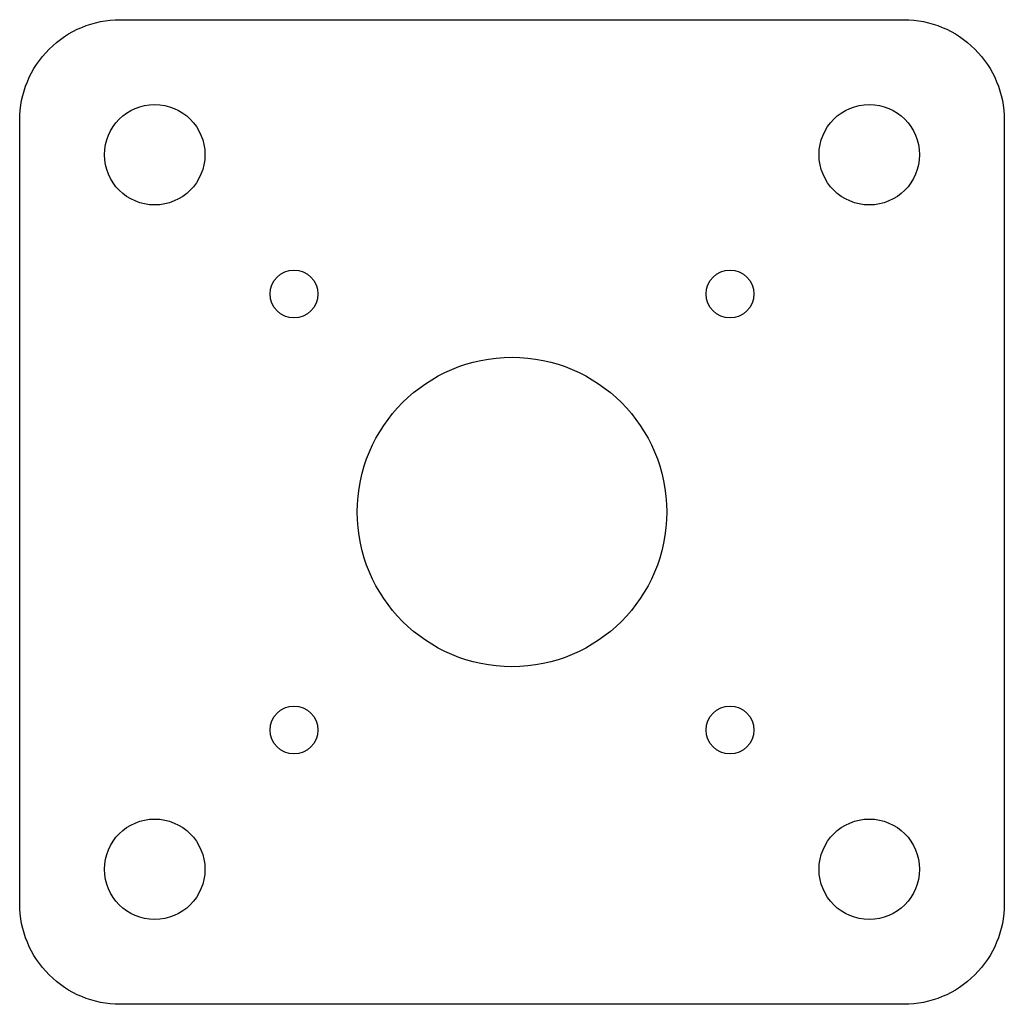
# Model space of a CAD drawing. Header units: millimetres. Extents: x -13.9 to 56.2, y -13.9 to 56.1.
import ezdxf

# ---------------------------------------------------------------- set-up
doc = ezdxf.new("R2010")
doc.units = ezdxf.units.MM
doc.layers.get('0').update_dxf_attribs({"linetype": 'CONTINUOUS'})

msp = doc.modelspace()

# ---------------------------------------------------------------- linework, layer by layer
msp.add_lwpolyline([(-13.85, 49.01, -0.414214), (-6.71, 56.15), (49.01, 56.15, -0.414214), (56.15, 49.01), (56.15, -6.71, -0.414214), (49.01, -13.85), (-6.71, -13.85, -0.414214), (-13.85, -6.71)], format="xyb", close=True)
for centre, radius in [((-4.25, 46.55), 3.57), ((46.55, 46.55), 3.57), ((5.65, 36.65), 1.7), ((36.65, 36.65), 1.7), ((21.15, 21.15), 11), ((5.65, 5.65), 1.7), ((36.65, 5.65), 1.7), ((-4.25, -4.25), 3.57), ((46.55, -4.25), 3.57)]:
    msp.add_circle(centre, radius)

doc.saveas('drawing.dxf')
